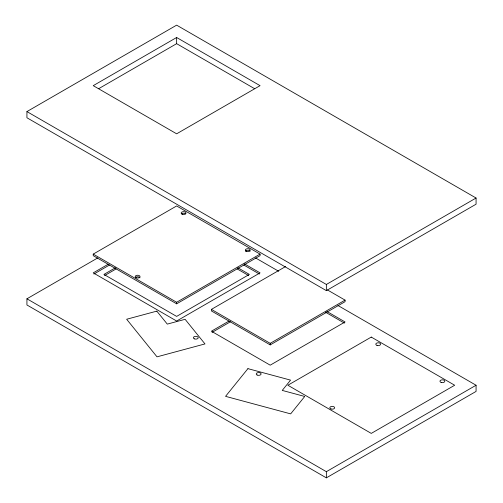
<?xml version="1.0" encoding="UTF-8"?>
<svg xmlns="http://www.w3.org/2000/svg" width="503" height="503" viewBox="0 0 503 503"><rect width="100%" height="100%" fill="white"/><g stroke="black" fill="none" stroke-linecap="round" stroke-linejoin="round"><path stroke-width="0.75" d="M26.929 111.584L176.641 25.15L476.071 198.025L476.071 204.199L326.359 290.633L26.929 117.759L26.929 111.584L326.359 284.459L476.071 198.025M176.641 37.499L93.231 85.655L176.641 133.811L260.057 85.655L176.641 37.499L176.641 43.673L254.631 88.698M98.657 88.698L176.641 43.673M93.231 254.109L176.641 205.953L260.057 254.109L260.057 255.662L176.641 303.818L93.231 255.662L93.231 254.109L176.641 302.272L260.057 254.109M337.928 305.484L476.071 385.241L476.071 391.416L326.359 477.85L26.929 304.975L26.929 298.801L97.701 257.945M108.151 264.257L93.231 272.871L176.641 321.027L260.057 272.871L244.458 263.868M93.91 274.022L109.509 265.018M115.476 267.747L103.926 274.418L176.641 316.4L249.362 274.418L237.806 267.747M104.605 275.569L116.155 268.898M327.497 289.973L345.071 300.121L345.071 301.674L270.212 344.895L211.398 310.936L211.398 309.383L285.572 266.559M229.091 321.002L211.398 331.219L270.212 365.172L345.071 321.958L326.818 311.42M212.077 332.37L230.449 321.757M211.398 309.383L270.212 343.342L345.071 300.121M26.929 298.801L326.359 471.676L476.071 385.241M255.581 257.945L278.719 271.299M243.779 265.018L259.378 274.022M325.466 312.181L344.398 323.108M237.127 268.898L248.683 275.569M326.359 284.459L326.359 290.633M326.359 471.676L326.359 477.85M270.212 343.342L270.212 344.895M176.641 302.272L176.641 303.818M135.514 277.499A2.421 1.396 0 0 1 137.929 276.813A2.421 1.396 0 0 1 139.947 277.838M245.42 251.286A2.421 1.396 0 0 1 247.759 250.255A2.421 1.396 0 0 1 250.092 251.286M181.501 213.907A2.421 1.396 0 0 1 185.689 213.907M247.929 368.649L225.558 396.345L290.665 413.875L304.73 396.465L282.246 390.416L290.558 380.123L247.929 368.649M371.271 337.079L287.861 385.241L371.271 433.397L454.681 385.241L371.271 337.079M156.81 311.131L126.655 319.248L157.011 356.841L204.985 343.926L185.11 319.311L167.292 324.108L156.81 311.131M257.115 375.018A2.421 1.396 0 0 0 261.051 374.194A2.421 1.396 0 0 0 257.844 372.635A2.421 1.396 0 0 0 257.115 375.018M194.416 338.871A2.421 1.396 0 0 0 198.22 337.846A2.421 1.396 0 0 0 194.787 336.457A2.421 1.396 0 0 0 194.416 338.871M331.031 408.983A2.421 1.396 0 0 0 334.658 407.776A2.421 1.396 0 0 0 331.031 406.562A2.421 1.396 0 0 0 331.031 408.983M377.011 345.391A2.421 1.396 0 0 0 380.639 344.184A2.421 1.396 0 0 0 377.011 342.971A2.421 1.396 0 0 0 377.011 345.391M441.175 382.437A2.421 1.396 0 0 0 444.803 381.224A2.421 1.396 0 0 0 441.175 380.017A2.421 1.396 0 0 0 441.175 382.437M136.401 277.857A2.421 1.396 0 0 0 140.029 276.644A2.421 1.396 0 0 0 136.401 275.437A2.421 1.396 0 0 0 136.401 277.857M182.382 214.265A2.421 1.396 0 0 0 186.016 213.052A2.421 1.396 0 0 0 182.382 211.845A2.421 1.396 0 0 0 182.382 214.265M246.545 251.305A2.421 1.396 0 0 0 250.18 250.098A2.421 1.396 0 0 0 246.545 248.891A2.421 1.396 0 0 0 246.545 251.305"/></g></svg>
